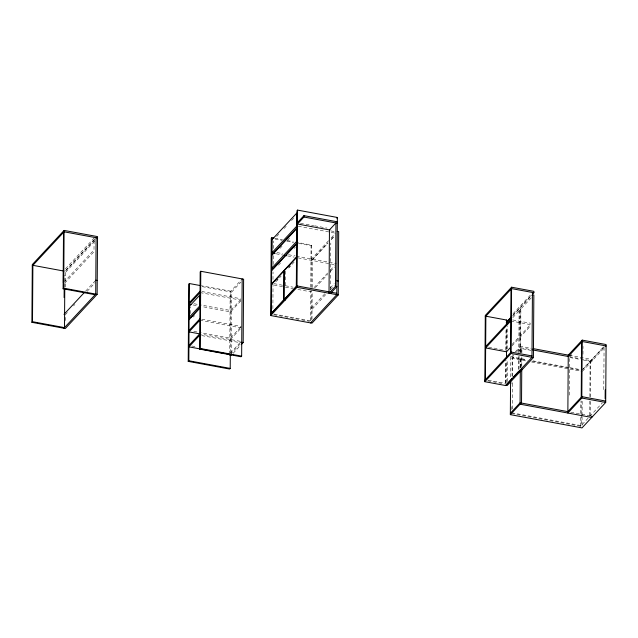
<?xml version="1.0" encoding="UTF-8"?>
<svg xmlns="http://www.w3.org/2000/svg" width="638" height="638" viewBox="0 0 638 638"><rect width="100%" height="100%" fill="white"/><g stroke="black" fill="none" stroke-linecap="round" stroke-linejoin="round"><path stroke-width="0.48" stroke-dasharray="3.19 2.39" d="M64.773 287.076L64.861 275.185M65.395 320.571L65.435 314.614L67.468 312.429M65.634 286.956L65.746 270.751L94.847 239.513M190.674 313.585L190.722 306.703M229.736 354.146L230.174 291.821L242.177 278.926M230.326 352.567L230.757 291.191L201.871 285.848M231.179 353.42L231.602 292.084L240.941 282.052M272.984 279.452L273.04 271.955M273.263 248.501L273.319 240.997M272.881 308.632L273.04 285.465M273.184 264.499L273.247 255.623M285.505 285.489L285.609 271.014M310.546 320.922L310.754 290.992M310.778 287.267L311.065 245.694L311.655 245.064L298.058 242.552M311.129 319.909L311.336 290.545M311.36 287.411L311.655 245.064M311.99 319.199L312.181 291.486M312.213 287.531L312.405 259.857L327.908 243.214M330.476 289.548L330.803 243.046M505.711 383.167L505.87 360.358M505.934 350.437L506.094 328.618M505.775 383.271L505.934 360.518M506.006 349.64L506.149 328.865M506.293 382.537L506.444 360.717M506.532 348.819L506.676 327.996M507.218 381.556L507.37 359.792M507.449 348.914L507.609 326.17M510.607 376.827L510.751 356.73L512.697 354.64M511.812 409.58L511.835 406.629M511.995 383.98L512.011 382.01M512.051 376.109L512.17 358.389L514.77 355.597M512.402 408.95L512.585 382.369M512.625 376.468L512.753 357.759L527.291 360.446M518.686 369.402L518.782 356.538M518.806 352.583L519.109 309.063L520.544 309.326L520.241 352.846M519.013 369.274L519.101 356.371M519.133 352.399L519.436 308.72L532.419 294.78M520.137 367.687L520.209 356.809M520.337 367.36L520.417 356.53M520.441 352.591L520.488 346.274L531.135 348.244M520.456 367.552L520.536 356.634M520.56 352.662L520.871 308.983L531.255 297.834M521.19 367.265L521.27 356.435M521.294 352.495L521.326 348.563L531.015 350.35M521.788 365.654L521.844 356.794M521.876 352.854L521.908 347.933L518.662 351.418M569.415 395.161L569.678 356.77L571.688 354.616M580.644 417.38L580.58 426.24L602.368 402.849M580.668 413.44L580.755 401.629M581.242 414.788L581.162 425.618L512.37 412.89M581.25 413.799L581.338 400.999M582.079 416.662L582.015 426.503L579.113 425.969M582.087 415.681L582.199 399.922M582.972 354.226L583.028 346.346M589.743 415.434L589.839 400.664M589.871 396.724L590.118 361.283L581.393 359.673M590.317 415.785L590.421 401.023M590.445 397.083L590.7 360.653M603.771 389.619L604.074 346.298M65.451 268.837L94.089 238.094L94.009 249.897L64.701 281.366M65.555 270.536L94.855 239.067M65.738 272.147L94.831 240.901M64.805 283.057L94.775 250.878M85.659 291.095L95.134 280.919M73.561 305.889L74.909 304.438M87.095 291.359L95.214 282.642M193.242 317.03L194.598 315.579M276.701 236.435L278.726 234.258M284.133 228.46L286.159 226.283M291.558 220.477L293.584 218.308M279.986 248.389L282.004 246.22M287.395 240.43L289.413 238.261M240.781 299.581L230.621 310.491L199.806 304.797M240.773 300.969L230.613 311.886L201.728 306.543M278.479 265.185L280.513 263M294.094 248.421L295.45 246.962M276.948 280.305L278.256 278.91M288.862 267.521L290.162 266.126M275.664 281.924L281.095 276.087M288.559 268.072L291.279 265.153M291.957 264.427L294.676 261.508M240.59 327.246L230.43 338.156L199.614 332.454M230.414 339.544L240.582 328.634M328.53 240.741L310.969 259.594L312.405 259.857M331.194 237.878L335.237 233.54M311.543 260.352L327.836 242.863M331.234 239.218L334.631 235.566M331.281 239.593L334.647 235.972M230.326 353.117L241.164 341.474L201.528 334.2M230.31 354.505L239.8 344.321M233.165 353.253L240.502 345.373M314.048 287.626L327.629 273.048M330.348 270.137L334.416 265.759M315.395 287.563L327.621 274.444M330.332 271.525L334.408 267.147M324.782 293.807L310.626 309.007L312.062 309.271L326.217 294.078M330.173 288.017L334.216 283.679M330.261 289.732L334.304 285.393M512.984 313.776L531.183 294.23M512.968 315.164L531.167 295.625M512.649 316.001L519.109 309.063M512.793 317.652L520.544 309.326M511.947 344.576L530.96 324.16M511.939 345.963L530.952 325.555M515.289 351.857L520.488 346.274M513.981 354.64L510.735 358.125L526.709 361.076M516.581 351.849L520.472 347.67L531.598 349.728M581.625 370.399L603.412 347.008M583.06 369.29L605.438 345.262M582.398 371.372L604.76 347.367M300.323 223.141L305.1 224.026M306.057 224.201L313.705 225.613M314.654 225.796L327.079 228.093M330.915 230.924L334.759 231.634M298.289 226.283L334.751 233.029M274.755 238.245L282.522 239.681M287.379 240.574L293.201 241.65M275.137 239.051L281.94 240.303M286.797 241.204L293.592 242.464M298.448 243.357L311.065 245.694M277.012 252.576L282.77 253.645M288.528 254.706L295.242 255.95M296.207 256.125L336.457 263.574M276.047 253.788L282.762 255.033M287.563 255.918L294.277 257.162M298.066 257.864L336.441 264.961M519.436 308.72L520.871 308.983M512.673 319.925L530.688 323.259M510.767 320.962L530.68 324.646M273.917 283.623L284.468 285.577M285.433 285.752L293.105 287.172M273.909 285.011L284.46 286.964M285.417 287.14L293.097 288.559M297.89 289.453L311.328 291.933M202.246 286.653L231.602 292.084M569.216 355.294L592.144 359.529L592.136 360.925L568.251 356.506M569.774 357.519L580.428 359.489M201.983 291.55L240.494 298.68M200.045 292.587L240.486 300.067M488.501 347.072L504.618 350.055M510.751 356.73L527.211 359.776M533.025 360.853L568.849 367.48M569.822 367.655L580.468 369.625M532.132 361.347L580.58 370.303M274.228 314.063L310.156 320.715M531.55 361.969L580.963 371.109M273.638 314.694L300.833 319.718M301.798 319.901L309.566 321.337M194.032 303.728L198.849 304.613M193.059 304.94L197.876 305.825M201.791 319.215L241.268 326.52M199.853 320.252L241.26 327.908M488.269 380.2L505.336 383.358M487.687 380.822L502.856 383.629M193.84 331.385L198.649 332.278M201.672 335.564L241.156 342.869M570.731 412.164L590.796 415.872M191.807 345.995L196.624 346.881M511.325 413.432L578.642 425.881"/><path stroke-width="0.96" d="M31.9 322.326L32.307 264.571L64.111 230.422L97.55 236.602L97.143 294.357L65.339 328.506L31.9 322.326L32.482 321.696L32.881 265.328L63.92 271.07M95.126 294.724L63.122 288.799L63.513 232.431M63.369 282.793L63.449 270.983M63.122 288.799L63.704 288.177L64.111 230.422M64.119 297.587L64.175 289.652M64.765 289.054L64.494 327.621L32.482 321.696M96.107 237.727L95.716 294.094L63.912 328.243M230.31 354.545L230.214 368.405L229.632 369.035L188.226 361.371L188.768 284.157L189.35 283.535L200.906 285.672M188.226 361.371L188.816 360.749L189.35 283.535M189.215 317.261L189.287 306.439L199.933 295.011L199.861 305.825L189.215 317.261L190.642 317.525L199.957 307.524M242.177 278.926L241.642 356.14L241.052 356.762L199.654 349.106L200.188 271.892L200.779 271.27L243.612 279.189L243.174 342.502L241.172 344.656M199.654 349.106L200.236 348.484L200.779 271.27M337.263 231.363L338.69 231.634L338.252 294.947L311.966 323.171L270.719 315.547L271.254 238.333L271.844 237.703L273.782 238.062M271.31 313.529L271.844 237.703M271.724 268.175L271.812 255.359L296.742 228.595L296.654 241.411L271.724 268.175L273.16 268.439L296.734 243.126M271.796 252.919L271.892 239.792L296.877 212.964L296.79 226.091L271.796 252.919L275.09 253.613M283.774 299.916L283.982 270.959L271.613 284.237L271.413 313.194L283.774 299.916L285.21 300.179M296.431 286.558L296.965 210.731L297.547 210.101L337.358 217.47L336.816 294.684L310.531 322.908M270.719 315.547L297.005 287.315L297.547 210.101M329.934 230.007L297.452 224.002L303.935 217.032L303.951 215.644L337.39 221.825M335.508 286.271L335.947 222.949L329.455 229.919L329.017 293.241L335.508 286.271L336.936 286.534L330.444 293.504M532.435 292.459L531.98 357.32L505.695 385.551L484.832 381.691L485.295 315.443L511.58 287.212L533.878 291.335L533.87 292.722L532.515 294.174M485.422 379.674L485.869 316.201L506.731 320.061L506.692 325.021M506.468 357.743L506.516 350.804M510.544 352.702L510.99 289.229M582.215 340.126L581.808 398.04L567.852 413.025L568.259 355.111L582.215 340.126L606.1 344.544L605.693 402.458L582.008 427.899L510.344 414.644L510.583 380.766M484.832 381.691L511.118 353.46L511.58 287.212M510.344 414.644L520.082 404.189L520.321 370.311M521.525 403.064L521.764 368.604M518.997 371.26L520.433 371.523L533.416 357.583L533.846 295.043L532.419 294.78M581.234 397.275L581.617 342.143M591.753 416.056L591.737 417.443L520.082 404.189M605.143 398.742L605.207 389.882M32.291 265.958L64.095 231.809L97.542 237.99M64.007 314.343L84.304 292.547M189.215 302.835L200.053 291.199M200.045 292.587L189.207 304.222L191.129 304.581M189.095 319.678L199.941 308.042M189.023 330.5L199.861 318.856M199.853 320.252L189.015 331.888L199.606 333.849M297.46 222.614L303.951 215.644M273.168 253.254L296.933 227.742M188.92 345.461L199.758 333.818M199.75 335.205L188.912 346.849L207.206 350.23M271.613 270.751L296.734 243.78M296.638 256.907L271.517 283.878L272.952 284.141M336.768 218.092L337.358 217.47M270.727 314.151L297.013 285.928L329.056 291.853M485.287 316.831L511.572 288.599L533.87 292.722M506.149 320.691L506.731 320.061M507.577 320.954L511.62 316.608M506.197 322.932L511.357 317.389M485.654 346.546L510.775 319.574M510.767 320.962L485.646 347.933L506.508 351.793L510.583 347.423M484.84 380.296L511.126 352.072L531.988 355.932M512.218 378.31L505.759 385.248L507.194 385.511L520.106 371.643L518.678 371.38L513.51 376.922M510.352 413.257L520.09 402.801L568.506 411.757M568.251 356.506L582.207 341.521L606.092 345.94L605.51 346.562M567.86 411.638L581.816 396.653L605.709 401.071L605.119 401.693M303.935 217.032L337.382 223.22M284.684 255.383L286.598 255.742M336.912 280.784L338.347 281.047M331.002 292.212L336.824 293.289M297.005 287.315L338.252 294.947M533.073 348.603L568.905 355.23M532.563 349.903L568.897 356.626M511.118 353.46L533.416 357.583M95.812 280.194L97.247 280.465M63.704 288.177L97.143 294.357M581.808 398.04L605.693 402.458M241.738 342.239L243.174 342.502M200.236 348.484L241.642 356.14M209.128 350.589L211.058 350.948M212.98 351.299L224.536 353.436M226.458 353.795L230.31 354.505M229.728 355.135L231.163 355.398M188.816 360.749L230.214 368.405M284.173 270.751L283.974 299.708L296.335 286.43L296.534 257.473L284.173 270.751"/></g></svg>
